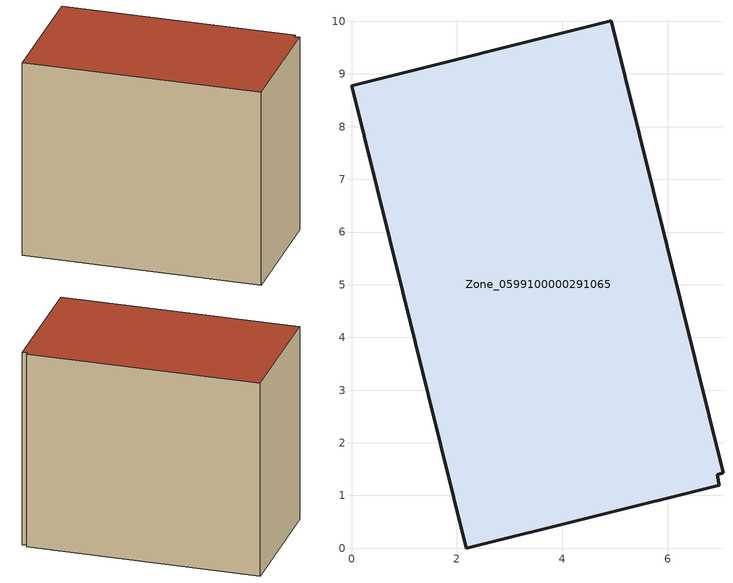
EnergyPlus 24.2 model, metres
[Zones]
Zone_0599100000291065
 floor ground (C_G): 2.18,0 0,8.78 4.93,10.01 7.05,1.43 6.94,1.4 6.98,1.2 z0
 wall outside (C_F): 0,8.78 2.18,0 6.98,1.2 6.94,1.4 7.05,1.43 4.93,10.01 0,8.78 z0:7.69
 roof outside (C_R): 7.05,1.43 4.93,10.01 0,8.78 2.18,0 6.98,1.2 6.94,1.4 z7.69
[BUILDING]
Pand.0599100000291065: North Axis=0; Terrain=City; Loads Convergence Tolerance Value=0.04; Temperature Convergence Tolerance Value=0.4; Solar Distribution=FullExterior; Maximum Number of Warmup Days=25; Minimum Number of Warmup Days=1
[Site:Location]
Rotterdam.The.Hague.AP_ZH_NLD Design_Conditions: Latitude=51.96; Longitude=4.45; Time Zone=1; Elevation=-4.5
[SITE:GROUNDTEMPERATURE:BUILDINGSURFACE]
18, 18, 18, 18, 18, 18, 18, 18, 18, 18, 18, 18
[MATERIAL] Thermal Absorptance=0.9; Solar Absorptance=0.7; Visible Absorptance=0.7
Name | Roughness | Thickness | Conductivity | Density | Specific Heat
G.TI.1975-1991 | MediumSmooth | 0.15 | 0.288461 | 540 | 1210
F.TI.1975-1991 | Rough | 0.3 | 0.230769 | 1920 | 840
R.TI.1975-1991 | MediumRough | 0.2 | 0.153846 | 1500 | 1000
[CONSTRUCTION]
C_G: G.TI.1975-1991
C_F: F.TI.1975-1991
C_R: R.TI.1975-1991
[ZONE]
Zone_0599100000291065: Type=1; Multiplier=1; Ceiling Height=Autocalculate; Volume=Autocalculate; Floor Area=autocalculate; Part of Total Floor Area=Yes
[ZONEINFILTRATION:DESIGNFLOWRATE]
Infil_Zone_0599100000291065: Zone or ZoneList or Space or SpaceList=Zone_0599100000291065; Schedule=AlwaysOn; Design Flow Rate Calculation Method=Flow/Area; Flow Rate per Floor Area=0.003; Constant Term Coefficient=1; Temperature Term Coefficient=0; Velocity Term Coefficient=0; Velocity Squared Term Coefficient=0
[HVACTEMPLATE:ZONE:IDEALLOADSAIRSYSTEM]
Zone_0599100000291065: Maximum Heating Supply Air Temperature=50; Minimum Cooling Supply Air Temperature=13; Maximum Heating Supply Air Humidity Ratio=0.0156; Minimum Cooling Supply Air Humidity Ratio=0.0077; Heating Limit=NoLimit; Cooling Limit=NoLimit; Dehumidification Control Type=ConstantSensibleHeatRatio; Cooling Sensible Heat Ratio=0.7; Dehumidification Setpoint=60; Humidification Control Type=None; Humidification Setpoint=30; Outdoor Air Method=None; Outdoor Air Flow Rate per Person=0.00944; Outdoor Air Flow Rate per Zone Floor Area=0; Outdoor Air Flow Rate per Zone=0; Demand Controlled Ventilation Type=None; Outdoor Air Economizer Type=NoEconomizer; Heat Recovery Type=None; Sensible Heat Recovery Effectiveness=0.7; Latent Heat Recovery Effectiveness=0.65
[ZONECONTROL:THERMOSTAT]
ThermostatControl_Zone_0599100000291065: Zone or ZoneList=Zone_0599100000291065; Control Type Schedule=DualSetpointControlType; Control 1=Thermostat_Zone_0599100000291065; Temperature Difference Between Cutout And Setpoint=0
[THERMOSTATSETPOINT:DUALSETPOINT]
Thermostat_Zone_0599100000291065: Heating Setpoint Temperature Schedule=HeatingSetpoint_Zone_0599100000291065; Cooling Setpoint Temperature Schedule=CoolingSetpoint_Zone_0599100000291065
[SCHEDULE:COMPACT]
HeatingSetpoint_Zone_0599100000291065: Through: 12/31, For: AllDays, Until: 24:00, 21
CoolingSetpoint_Zone_0599100000291065: Through: 12/31, For: AllDays, Until: 24:00, 24
DualSetpointControlType: Through: 12/31, For: AllDays, Until: 24:00, 4
AlwaysOn: Through: 12/31, For: AllDays, Until: 24:00, 1
